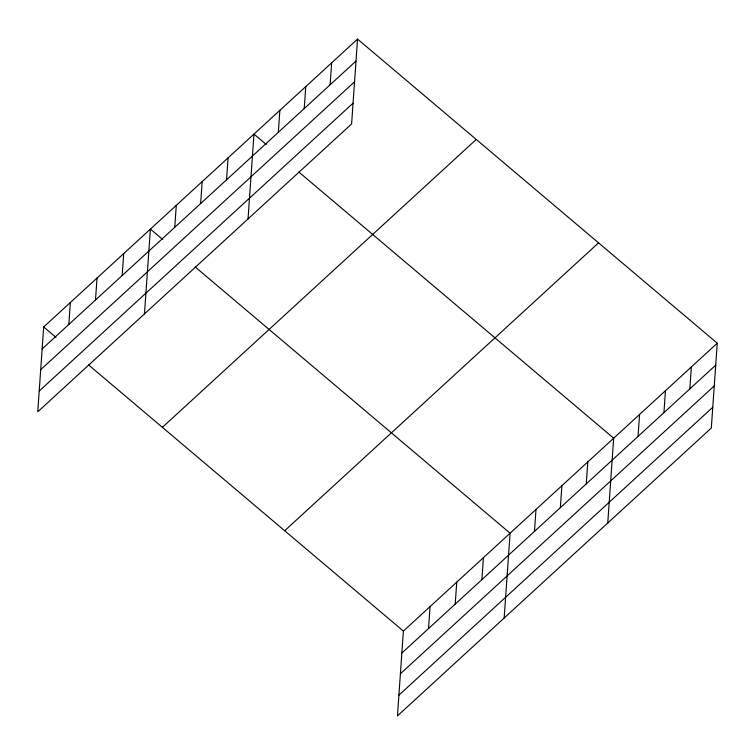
<?xml version="1.0" encoding="UTF-8"?>
<svg xmlns="http://www.w3.org/2000/svg" width="755" height="755" viewBox="0 0 755 755"><rect width="100%" height="100%" fill="white"/><g stroke="black" fill="none" stroke-linecap="round" stroke-linejoin="round"><path stroke-width="1.13" d="M357.54 39.1L43.686 326.972L37.75 411.796L351.613 123.924L357.54 39.1L717.25 343.204L711.314 428.028L397.46 715.9L403.387 631.076L717.25 343.204M68.828 324.461L70.357 302.51M95.498 299.999L97.036 278.038M122.178 275.528L123.716 253.567M144.46 313.92L150.396 229.095L162.703 239.505M174.754 227.302L176.283 205.351M200.641 203.557L202.18 181.596M226.538 179.803L228.076 157.852M248.036 218.922L253.973 134.097L266.279 144.507M278.331 132.304L279.86 110.343M304.218 108.56L305.756 86.599M330.114 84.805L331.653 62.844M428.529 628.566L430.067 606.605M455.208 604.094L456.747 582.143M481.888 579.623L483.426 557.671M504.17 618.024L510.106 533.2L195.234 267.006M534.465 531.407L535.993 509.446M560.352 507.662L561.89 485.701M586.248 483.908L587.786 461.947M607.747 523.026L613.673 438.202L298.81 172.008M638.032 436.409L639.57 414.448M663.928 412.655L665.466 390.703M689.825 388.91L691.353 366.949M42.148 348.933L356.011 61.061M40.694 369.676L354.557 81.804M39.203 391.052L353.057 103.18M162.382 427.33L476.245 139.448M284.682 530.727L598.545 242.846M401.858 653.037L715.712 365.156M400.405 673.781L714.268 385.909M398.904 695.157L712.767 407.275M43.686 326.972L55.993 337.381M88.524 364.882L403.387 631.076"/></g></svg>
